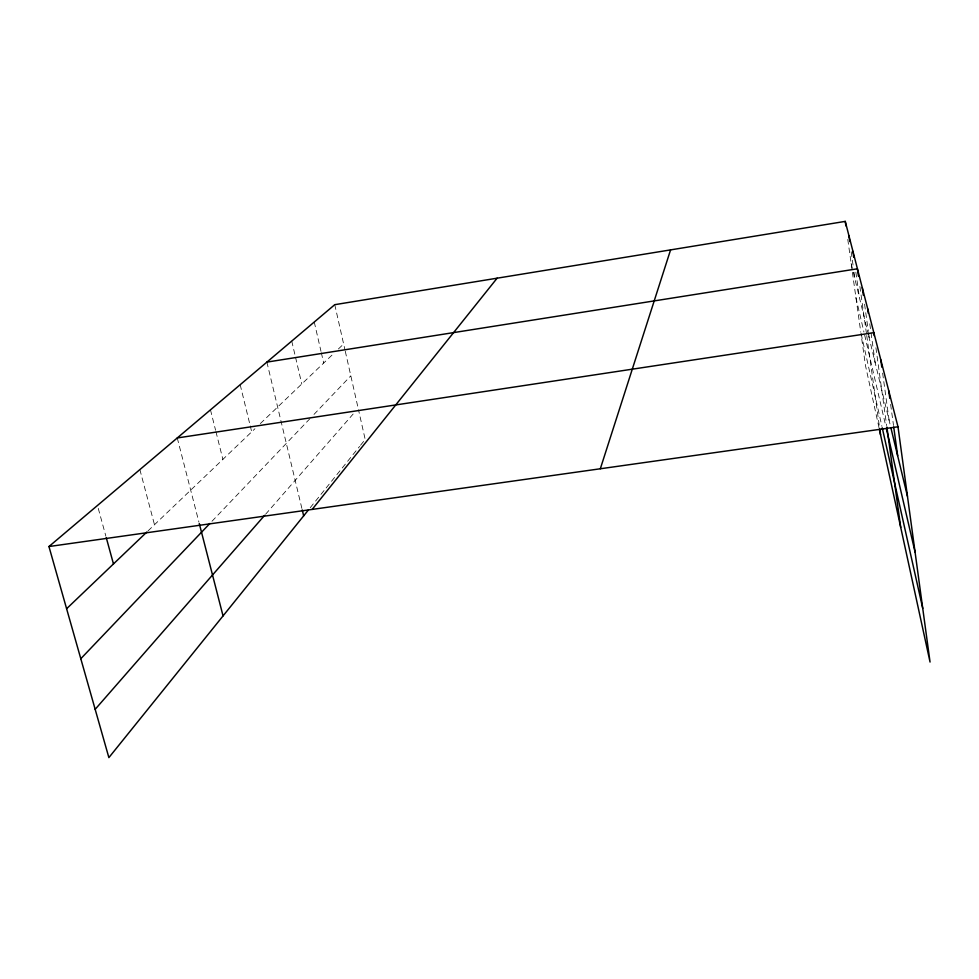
<?xml version="1.0" encoding="UTF-8"?>
<svg xmlns="http://www.w3.org/2000/svg" width="979" height="979" viewBox="0 0 979 979"><rect width="100%" height="100%" fill="white"/><g stroke="black" fill="none" stroke-linecap="round" stroke-linejoin="round"><path stroke-width="0.73" stroke-dasharray="4.89 3.67" d="M310.221 507.709L324.269 490.271M326.142 487.946L359.611 446.4M360.541 445.249L365.191 439.461L358.498 409.773M265.59 514.256L353.138 414.031M211.978 521.281L309.915 418.682M313.99 414.411L350.825 375.826M148 530.924L254.944 428.741M260.341 423.577L333.129 354.019M338.379 349.001L343.629 343.984M98.267 508.407L105.867 536.174M139.875 469.59L154.486 524.732M177.26 437.956L198.908 522.076M210.473 409.846L215.588 430.234M215.955 431.69L222.882 459.371M240.173 384.71L249.902 424.47M250.257 425.951L251.701 431.837M851.143 263.449L852.929 270.816M853.284 272.284L868.349 334.537M868.691 335.968L890.572 426.403M266.888 362.108L301.887 508.456M291.742 341.084L295.205 355.866M295.548 357.347L301.789 383.976M855.927 297.506L863.955 332.089M864.616 334.891L885.689 425.608M314.259 322.018L320.99 351.326M321.332 352.783L323.682 363.038M334.757 304.677L344.938 349.772M345.269 351.216L358.155 408.292M861.116 333.68L881.92 426.379M879.02 427.737L865.46 365.497L861.006 333.704M855.854 272.199L859.391 297.543M851.167 251.762L853.223 266.447M854.043 272.309L855.071 279.651M847.777 239.414L852.183 270.853M852.391 272.333L860.786 332.199M875.911 347.729L886.656 425.547M869.78 323.829L870.82 331.33M871.029 332.836L875.189 362.83M864.579 304.224L868.336 331.306M868.544 332.811L869.389 338.832M859.88 286.455L866.513 333.986M866.721 335.503L879.534 427.456M890.621 404.4L893.521 425.51M882.63 373.109L889.152 420.554"/><path stroke-width="1.47" d="M600.323 468.77L670.578 249.89M312.179 509.41L497.124 278.183M308.348 510.035L108.877 757.611L48.95 546.539L334.757 304.677L845.256 221.389L898 426.783L930.05 662.061L879.326 429.157M95.171 709.322L264.611 515.37M80.804 658.708L209.885 523.471M66.609 608.718L146.923 531.952M266.888 362.108L857.42 268.797L858.448 276.151M177.26 437.956L873.831 332.676L874.247 335.687M48.95 546.539L898 426.783M106.258 537.63L113.466 563.941M199.275 523.532L223.041 615.901M890.914 427.872L907.46 496.267M302.242 509.937L303.661 515.847M886.374 428.569L915.059 552.034M882.238 427.811L922.744 608.387M852.942 251.334L853.774 257.306M848.903 235.621L849.723 241.495M845.256 221.389L845.88 225.892M886.864 427.04L900.717 527.4M867.712 308.826L868.324 313.329M862.279 287.679L863.319 295.205M879.729 428.924L880.549 434.811M888.761 390.829L889.801 398.367M893.717 427.015L897.645 455.676M880.794 359.77L881.81 367.186"/></g></svg>
